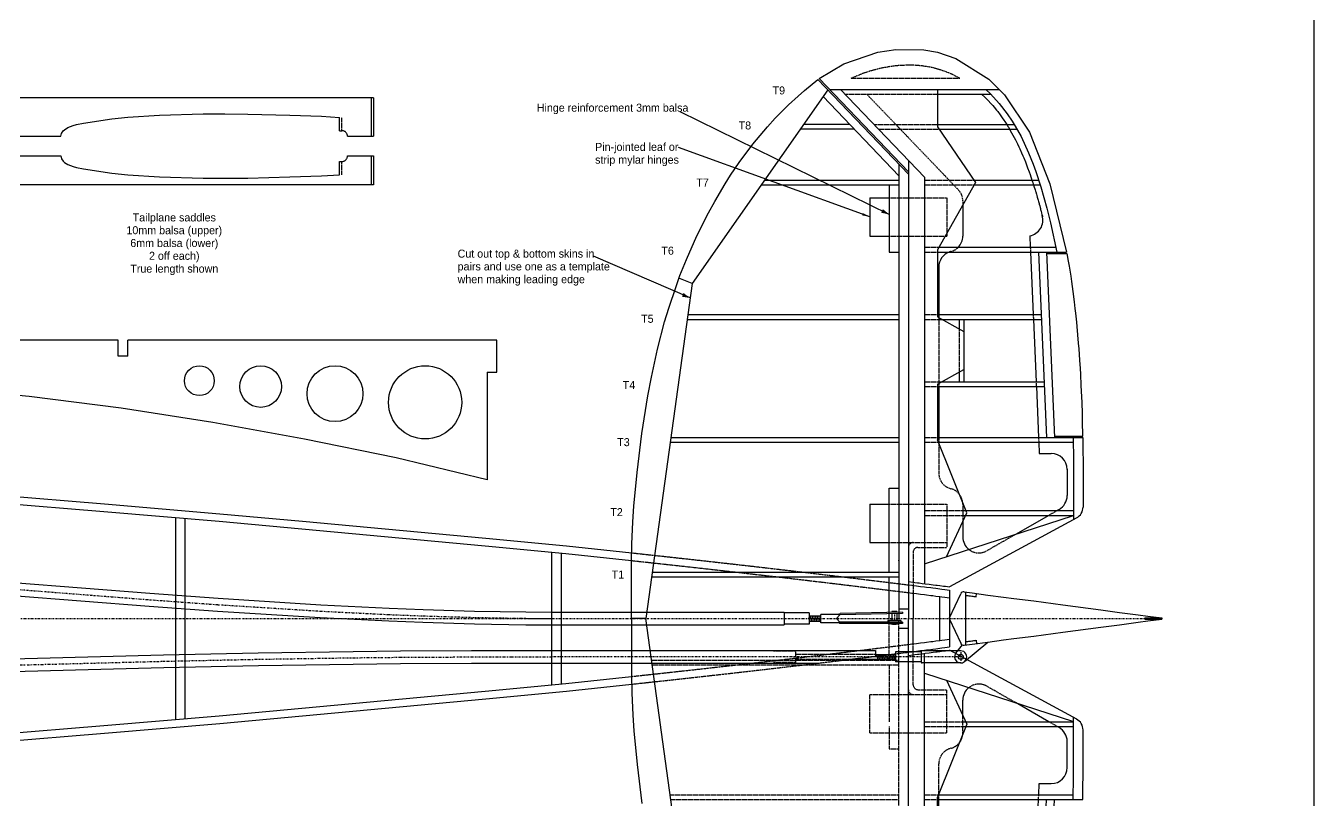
# Model space of a CAD drawing. Extents: x -1638 to 412, y -412 to 1290.
# Drawn here: x -872.1 to -469.5, y 721.7 to 963.7 of the extents above; entities that cross this region are included whole.
import ezdxf
from ezdxf.enums import TextEntityAlignment as Align

# ---------------------------------------------------------------- set-up
doc = ezdxf.new("R2010")
doc.units = 0
doc.linetypes.add('DASHDOT', pattern=[1, 0.5, -0.25, 0, -0.25])
doc.linetypes.add('HIDDEN', pattern=[0.375, 0.25, -0.125])
for name, color, linetype in [('1', 7, 'CONTINUOUS'), ('2', 7, 'CONTINUOUS'), ('4', 7, 'CONTINUOUS'), ('6', 7, 'CONTINUOUS'), ('7', 7, 'CONTINUOUS'), ('8', 7, 'CONTINUOUS')]:
    doc.layers.add(name, color=color, linetype=linetype)
doc.styles.add('txt', font='TXT', dxfattribs={"height": 0.2})

# ---------------------------------------------------------------- blocks, each defined once
blk = doc.blocks.new('*O6')
at = {"layer": '4', "color": 5, "linetype": 'CONTINUOUS'}
for p, q in [((-146.9682, 11.8028), (-146.9682, 21.8028)), ((-72.8032, 21.8028), (-146.9682, 21.8028)), ((-72.8032, 16.8028), (-72.8032, 21.8028)), ((-69.8032, 16.8028), (-69.8032, 21.8028)), ((28.636, 21.8028), (-69.8032, 21.8028)), ((28.636, 16.8028), (28.636, 21.8028)), ((31.636, 16.8028), (31.636, 21.8028)), ((146.9684, 21.8028), (31.636, 21.8028)), ((146.9684, 11.8028), (146.9684, 21.8028)), ((-69.8032, 16.8028), (-72.8032, 16.8028)), ((31.636, 16.8028), (28.636, 16.8028)), ((-143.9682, 11.8028), (-146.9682, 11.8028)), ((-143.9682, -3.693), (-143.9682, 11.8028)), ((143.9684, 11.8028), (143.9684, -21.8027)), ((143.9684, 11.8028), (146.9684, 11.8028)), ((-143.9682, -3.693), (-137.6448, -3.693))]:
    blk.add_line(p, q, dxfattribs=at)
blk.add_lwpolyline([(143.9684, -21.8027), (115.468681, -14.954538), (86.836062, -9.093704), (58.181602, -3.902081), (29.500934, 0.571439), (0.790015, 4.227659), (-27.958527, 6.918192), (-56.761764, 8.246359), (-85.645683, 7.566922), (-114.655853, 3.933753), (-129.258959, 0.061953), (-136.652405, -3.098492), (-137.6448, -3.693)], dxfattribs=at)
for centre, radius in [((53.985329, 9.140579), 4.662221), ((73.148142, 7.302192), 6.500608), ((96.377905, 5.073655), 8.729145), ((124.537718, 2.372168), 11.430632)]:
    blk.add_circle(centre, radius, dxfattribs=at)
blk = doc.blocks.new('*D58')
at = {"layer": '7', "color": 215, "linetype": 'CONTINUOUS'}
blk.add_line((0, 0), (-65.3602, 32.0263), dxfattribs=at)
blk.add_solid([(-1.97, 1.6613), (0, 0), (-2.52, 0.5388)], dxfattribs=at)
blk = doc.blocks.new('*D59')
at = {"layer": '7', "color": 215, "linetype": 'CONTINUOUS'}
blk.add_line((0, 0), (-30.145, 13.0606), dxfattribs=at)
blk.add_solid([(-2.0455, 1.5674), (0, 0), (-2.5424, 0.4204)], dxfattribs=at)
blk = doc.blocks.new('*D179')
at = {"layer": '7', "color": 215, "linetype": 'CONTINUOUS'}
blk.add_line((0, 0), (-59.8563, 21.6464), dxfattribs=at)
blk.add_solid([(-2.2235, 1.2029), (0, 0), (-2.4785, 0.4976)], dxfattribs=at)

msp = doc.modelspace()

# ---------------------------------------------------------------- linework, layer by layer
at = {"layer": '1', "color": 5, "linetype": 'CONTINUOUS'}
msp.add_lwpolyline([(-861.1382, 929.1654), (-861.1382, 929.1654)], dxfattribs=at)
at = {"layer": '1', "color": 202, "linetype": 'HIDDEN'}
msp.add_lwpolyline([(-861.1382, 929.1654), (-861.1382, 929.1654)], dxfattribs=at)
at = {"layer": '1', "color": 5, "linetype": 'CONTINUOUS'}
for centre, radius, start, end in [((-545.5486, 813.3127), 3.854, 298.12425, 0.128961), ((-579.0092, 785.7967), 1, 82.642625, 155.390267), ((-579.0092, 771.1513), 1, 204.609733, 277.357375), ((-545.5486, 743.6353), 3.854, 359.871039, 61.87575)]:
    msp.add_arc(centre, radius, start, end, dxfattribs=at)
at = {"layer": '2', "color": 5, "linetype": 'CONTINUOUS'}
for p, q in [((-624.617, 946.9249), (-596.2778, 917.332)), ((-624.2042, 947.2167), (-596.2778, 918.0549)), ((-621.4966, 943.6664), (-663.8838, 883.2146)), ((-620.9652, 943.8343), (-567.8902, 943.8343)), ((-617.5036, 943.8343), (-591.278, 916.4484)), ((-587.1442, 943.8343), (-587.1442, 932.1159)), ((-587.1442, 942.3343), (-570.5214, 942.3343)), ((-622.9598, 941.5797), (-599.2778, 916.8502)), ((-613.1786, 931.3659), (-630.1214, 931.3659)), ((-614.615, 932.8659), (-629.0696, 932.8659)), ((-587.1442, 932.8659), (-563.2096, 932.8659)), ((-587.1442, 932.1159), (-575.2704, 914.749)), ((-586.6314, 931.3659), (-562.3268, 931.3659)), ((-599.2778, 920.4647), (-599.2794, 778.474)), ((-596.2778, 921.5248), (-596.2794, 778.474)), ((-642.2986, 913.999), (-599.2778, 913.999)), ((-641.2468, 915.499), (-599.2778, 915.499)), ((-602.278, 913.999), (-602.2782, 892.9761)), ((-591.278, 916.4484), (-591.2794, 789.3684)), ((-575.2704, 914.749), (-587.1442, 893.7261)), ((-575.7832, 915.499), (-555.562, 915.499)), ((-575.694, 913.999), (-555.0832, 913.999)), ((-608.278, 909.9761), (-602.278, 909.9761)), ((-608.278, 909.9761), (-608.278, 897.9761)), ((-579.278, 907.6534), (-579.2782, 897.976)), ((-608.278, 897.9761), (-602.2782, 897.9761)), ((-584.7438, 897.9761), (-584.2782, 897.9761)), ((-584.2782, 898.8005), (-584.2782, 897.9761)), ((-558.3434, 898.0574), (-558.1878, 894.4761)), ((-586.7206, 894.4761), (-550.1816, 894.4761)), ((-602.2782, 892.9761), (-599.2782, 892.9761)), ((-587.1442, 893.7261), (-587.1442, 872.7031)), ((-587.1442, 892.9761), (-546.841, 892.9761)), ((-558.1226, 892.9761), (-557.2746, 873.4531)), ((-555.6204, 892.9761), (-553.104, 835.0633)), ((-553.118, 892.9761), (-550.6016, 835.0633)), ((-553.1006, 892.5761), (-546.767, 892.5761)), ((-586.7782, 888.2938), (-586.7784, 873.4531)), ((-663.8838, 883.2146), (-678.2846, 778.474)), ((-663.8838, 883.2146), (-667.97, 884.8186)), ((-665.4322, 871.9531), (-599.2784, 871.9531)), ((-665.226, 873.4531), (-599.2784, 873.4531)), ((-587.1442, 873.4531), (-554.772, 873.4531)), ((-587.1442, 872.7031), (-578.9238, 868.133)), ((-585.795, 871.9531), (-554.7068, 871.9531)), ((-580.4238, 871.9531), (-580.4238, 868.9669)), ((-578.9238, 871.9531), (-578.9238, 852.4302)), ((-557.2094, 871.9531), (-556.361, 852.4302)), ((-587.1442, 851.6802), (-578.9238, 856.2502)), ((-580.4238, 855.4163), (-580.4238, 852.4302)), ((-587.1442, 851.6802), (-587.1442, 834.3133)), ((-587.1442, 850.9302), (-553.7934, 850.9302)), ((-586.7786, 850.9302), (-586.7788, 835.0633)), ((-585.795, 852.4302), (-553.8586, 852.4302)), ((-556.2958, 850.9302), (-555.6064, 835.0633)), ((-670.7104, 833.5633), (-599.2788, 833.5633)), ((-670.5042, 835.0633), (-599.2788, 835.0633)), ((-587.1442, 835.0633), (-541.8114, 835.0633)), ((-578.0102, 811.4623), (-587.1442, 834.3133)), ((-586.8444, 833.5633), (-544.7826, 833.5633)), ((-555.5412, 833.5633), (-555.389, 830.0633)), ((-550.619, 835.4633), (-541.8196, 835.4633)), ((-555.389, 830.0633), (-551.6708, 830.0633)), ((-602.2782, 819.2123), (-599.279, 819.2123)), ((-602.278, 792.974), (-602.2782, 819.2123)), ((-608.2792, 814.2123), (-602.278, 814.2123)), ((-608.2792, 814.2123), (-608.2792, 802.2123)), ((-825.3456, 810.0368), (-825.3456, 746.9112)), ((-822.3456, 809.7766), (-822.3456, 747.1714)), ((-591.2792, 795.52), (-544.712, 810.6362)), ((-584.4042, 797.7517), (-578.0102, 811.4623)), ((-543.6234, 809.9726), (-583.434, 788.3764)), ((-578.36, 810.7123), (-544.7112, 810.7123)), ((-578.31, 812.2123), (-544.7, 812.2123)), ((-552.4022, 810.7123), (-562.8072, 804.7623)), ((-549.1802, 812.5548), (-549.7792, 812.2123)), ((-579.2792, 808.7414), (-579.2792, 803.9621)), ((-608.2792, 802.2123), (-602.278, 802.2123)), ((-707.8042, 799.2072), (-707.8042, 757.7439)), ((-704.8042, 798.9013), (-704.8042, 758.0467)), ((-676.4972, 791.474), (-599.2794, 791.474)), ((-676.291, 792.974), (-599.2794, 792.974)), ((-602.278, 778.474), (-602.278, 791.474)), ((-594.7794, 786.3806), (-594.7794, 778.474)), ((-586.434, 771.6178), (-586.434, 785.3302)), ((-583.434, 787.3683), (-583.434, 769.5797)), ((-583.434, 778.674), (-579.9119, 786.227)), ((-578.434, 786.7308), (-578.434, 770.2172)), ((-575.1126, 785.2925), (-574.9842, 786.2844)), ((-599.2794, 781.474), (-596.2794, 781.474)), ((-678.2846, 778.474), (-682.7846, 778.474)), ((-678.2846, 778.474), (-682.7846, 778.474)), ((-663.8838, 673.7334), (-678.2846, 778.474)), ((-596.2778, 635.4232), (-596.2794, 778.474)), ((-594.7794, 770.5674), (-594.7794, 778.474)), ((-583.434, 778.274), (-579.9119, 770.721)), ((-522.3896, 778.674), (-517.1228, 778.674)), ((-522.3896, 778.674), (-522.3896, 778.274)), ((-522.3896, 778.274), (-517.1228, 778.274)), ((-517.1228, 778.674), (-517.1228, 778.274)), ((-599.2794, 775.474), (-596.2794, 775.474)), ((-581.411, 767.6692), (-579.3531, 770.2123)), ((-578.7132, 765.018), (-571.4292, 771.0564)), ((-575.1126, 771.6555), (-574.9842, 770.6636)), ((-571.4292, 771.1252), (-571.4292, 771.0564)), ((-591.278, 640.6442), (-591.2794, 767.5796)), ((-543.6234, 746.9754), (-583.434, 768.5716)), ((-591.2792, 761.428), (-544.712, 746.3118)), ((-584.4042, 759.1963), (-578.0102, 745.4857)), ((-579.2792, 748.2066), (-579.2792, 752.9859)), ((-552.4022, 746.2357), (-562.8072, 752.1857)), ((-578.0102, 745.4857), (-587.1442, 722.6347)), ((-578.36, 746.2357), (-544.7112, 746.2357)), ((-578.31, 744.7357), (-544.7, 744.7357)), ((-549.1802, 744.3932), (-549.7792, 744.7357)), ((-555.5412, 723.3847), (-555.389, 726.8847)), ((-555.389, 726.8847), (-551.6708, 726.8847)), ((-587.1442, 705.2678), (-587.1442, 722.6347)), ((-587.1442, 721.8847), (-541.8114, 721.8847)), ((-586.8444, 723.3847), (-544.7826, 723.3847)), ((-586.7786, 706.0178), (-586.7788, 721.8847)), ((-556.2958, 706.0178), (-555.6064, 721.8847)), ((-555.6204, 663.9719), (-553.104, 721.8847)), ((-553.118, 663.9719), (-550.6016, 721.8847))]:
    msp.add_line(p, q, dxfattribs=at)
at = {"layer": '2', "color": 202, "linetype": 'HIDDEN'}
for p, q in [((-614.21, 947.3343), (-580.2088, 947.3343)), ((-616.0672, 942.3343), (-587.1442, 942.3343)), ((-609.2826, 942.3343), (-580.6668, 912.4522)), ((-607, 932.8659), (-587.1442, 932.8659)), ((-605.5634, 931.3659), (-586.6314, 931.3659)), ((-591.278, 915.499), (-575.7832, 915.499)), ((-591.278, 913.999), (-575.694, 913.999)), ((-602.278, 909.9761), (-584.278, 909.9761)), ((-584.278, 909.9761), (-584.2782, 898.8005)), ((-579.278, 908.9939), (-579.278, 907.6535)), ((-602.2782, 897.9761), (-584.7438, 897.9761)), ((-591.2782, 894.4761), (-586.7206, 894.4761)), ((-558.1878, 894.4761), (-558.1226, 892.9761)), ((-591.2782, 892.9761), (-587.1442, 892.9761)), ((-591.2784, 873.4531), (-587.1442, 873.4531)), ((-591.2784, 871.9531), (-585.795, 871.9531)), ((-586.7784, 873.4531), (-586.7788, 850.9302)), ((-557.2746, 873.4531), (-557.2094, 871.9531)), ((-580.4238, 868.9669), (-580.4238, 855.4163)), ((-591.2786, 852.4302), (-585.795, 852.4302)), ((-591.2786, 850.9302), (-587.1442, 850.9302)), ((-556.361, 852.4302), (-556.2958, 850.9302)), ((-591.2788, 835.0633), (-587.1442, 835.0633)), ((-591.2788, 833.5633), (-586.8444, 833.5633)), ((-586.7788, 835.0633), (-586.779, 823.8862)), ((-555.6064, 835.0633), (-555.5412, 833.5633)), ((-602.278, 814.2123), (-584.2792, 814.2123)), ((-584.279, 814.2123), (-584.2792, 800.7123)), ((-579.2792, 814.2174), (-579.2792, 808.7414)), ((-591.2792, 810.7123), (-578.36, 810.7123)), ((-591.279, 812.2123), (-578.31, 812.2123)), ((-549.779, 812.2123), (-552.4024, 810.7123)), ((-602.278, 802.2123), (-584.2792, 802.2123)), ((-562.807, 804.7624), (-571.797, 799.6216)), ((-594.7792, 799.2123), (-594.7794, 786.3805)), ((-593.2792, 800.7123), (-584.2792, 800.7123)), ((-602.278, 765.474), (-602.278, 778.474)), ((-599.2778, 636.4833), (-599.2794, 778.474)), ((-594.7792, 757.7357), (-594.7794, 770.5675)), ((-676.4972, 765.474), (-599.2794, 765.474)), ((-676.291, 763.974), (-599.2794, 763.974)), ((-602.278, 763.974), (-602.278, 746.2357)), ((-562.807, 752.1856), (-571.797, 757.3264)), ((-608.2792, 742.7357), (-608.2792, 754.7357)), ((-608.2792, 754.7357), (-602.278, 754.7357)), ((-602.278, 754.7357), (-584.2792, 754.7357)), ((-593.2792, 756.2357), (-584.2792, 756.2357)), ((-584.2792, 742.7357), (-584.2792, 756.2357)), ((-591.2792, 746.2357), (-578.36, 746.2357)), ((-579.2792, 742.7442), (-579.2792, 748.2066)), ((-549.779, 744.7357), (-552.4024, 746.2357)), ((-608.2792, 742.7357), (-602.278, 742.7357)), ((-602.2782, 744.7357), (-602.2782, 737.7357)), ((-602.278, 742.7357), (-584.2792, 742.7357)), ((-591.279, 744.7357), (-578.31, 744.7357)), ((-602.2782, 737.7357), (-599.279, 737.7357)), ((-586.7788, 721.8847), (-586.779, 733.0618)), ((-670.7104, 723.3847), (-599.2788, 723.3847)), ((-670.5042, 721.8847), (-599.2788, 721.8847)), ((-591.2788, 723.3847), (-586.8444, 723.3847)), ((-591.2788, 721.8847), (-587.1442, 721.8847)), ((-555.6064, 721.8847), (-555.5412, 723.3847))]:
    msp.add_line(p, q, dxfattribs=at)
at = {"layer": '2', "color": 250, "linetype": 'CONTINUOUS'}
msp.add_line((-602.2782, 819.2123), (-602.2782, 819.2295), dxfattribs=at)
at = {"layer": '2', "color": 166, "linetype": 'DASHDOT'}
for p, q in [((-1496.2776, 778.474), (-517.1228, 778.474)), ((-579.934, 766.474), (-707.8042, 766.474))]:
    msp.add_line(p, q, dxfattribs=at)
at = {"layer": '2', "color": 195, "linetype": 'CONTINUOUS'}
for p, q in [((-707.8042, 780.474), (-635.1106, 780.474)), ((-635.1106, 780.474), (-635.1106, 776.474)), ((-627.3318, 780.2384), (-627.3318, 776.7384)), ((-627.027, 777.6815), (-627.3318, 778.8296)), ((-626.4986, 777.6815), (-626.9254, 779.2716)), ((-625.9702, 777.6841), (-626.397, 779.2716)), ((-625.447, 777.6841), (-625.8738, 779.2741)), ((-624.9188, 777.6841), (-625.3454, 779.2741)), ((-624.3954, 777.6841), (-624.8222, 779.2741)), ((-623.8722, 777.6841), (-624.299, 779.2741)), ((-623.6538, 778.8389), (-623.7706, 779.2741)), ((-617.954, 779.7744), (-623.6538, 779.7744)), ((-623.6538, 777.1736), (-623.6538, 779.7744)), ((-617.954, 777.1736), (-623.6538, 777.1736)), ((-618.7542, 778.474), (-617.6544, 779.5738)), ((-618.7542, 778.474), (-617.6544, 777.3742)), ((-617.954, 779.7744), (-617.6544, 780.0742)), ((-617.954, 777.1736), (-617.6544, 776.8738)), ((-598.1548, 777.3742), (-617.6544, 777.3742)), ((-598.1498, 780.5086), (-617.6442, 780.0742)), ((-598.137, 780.0082), (-617.634, 779.5738)), ((-598.6552, 777.8746), (-602.6532, 777.8746)), ((-602.6532, 777.8746), (-602.6532, 777.3742)), ((-599.8592, 780.6964), (-601.4492, 780.6964)), ((-601.4492, 780.6964), (-601.4492, 780.3256)), ((-601.4492, 780.0564), (-601.4492, 777.8746)), ((-599.8592, 780.6964), (-599.8592, 780.374)), ((-599.8592, 780.0894), (-599.8592, 777.8746)), ((-598.6552, 777.8746), (-598.6552, 777.3742)), ((-598.1548, 777.3742), (-598.1548, 776.8738)), ((-598.1498, 780.5086), (-598.137, 780.0082)), ((-707.8042, 776.474), (-635.1106, 776.474)), ((-598.1548, 776.8738), (-617.6544, 776.8738)), ((-707.8034, 768.4742), (-606.609, 768.474)), ((-606.609, 768.474), (-606.609, 766.6868)), ((-605.7758, 765.6801), (-606.2026, 767.2701)), ((-605.2474, 765.6826), (-605.6742, 767.2702)), ((-604.7242, 765.6827), (-605.151, 767.2728)), ((-604.196, 765.6828), (-604.6228, 767.2726)), ((-603.6726, 765.6827), (-604.0994, 767.2727)), ((-603.1496, 765.6827), (-603.5762, 767.2727)), ((-602.6212, 765.6827), (-603.048, 767.2727)), ((-602.0928, 765.6827), (-602.5196, 767.2727)), ((-601.5696, 765.6828), (-601.9964, 767.2727)), ((-601.0464, 765.6853), (-601.4732, 767.2751)), ((-600.518, 765.6852), (-600.9448, 767.2753)), ((-600.259, 766.6783), (-600.4216, 767.2752)), ((-592.324, 768.0627), (-600.259, 768.0627)), ((-600.259, 768.0601), (-600.259, 764.8852)), ((-592.324, 768.0627), (-592.324, 764.8878)), ((-579.9354, 768.3739), (-592.0104, 768.3739)), ((-707.805, 764.4742), (-624.9692, 764.474)), ((-592.324, 764.8878), (-600.259, 764.8876)), ((-579.9352, 764.574), (-592.0104, 764.5741))]:
    msp.add_line(p, q, dxfattribs=at)
at = {"layer": '2', "color": 195, "linetype": 'DASHDOT'}
for p, q in [((-600.6542, 780.859), (-600.6542, 776.6248)), ((-579.9338, 767.9205), (-579.9338, 765.1468))]:
    msp.add_line(p, q, dxfattribs=at)
at = {"layer": '2', "color": 195, "linetype": 'HIDDEN'}
for p, q in [((-631.609, 768.224), (-638.3898, 768.224)), ((-631.609, 768.474), (-631.609, 764.474)), ((-606.609, 767.2702), (-631.609, 767.2702)), ((-614.8906, 765.6802), (-631.609, 765.6802)), ((-631.609, 764.724), (-638.3898, 764.724))]:
    msp.add_line(p, q, dxfattribs=at)
at = {"layer": '2', "color": 5, "linetype": 'CONTINUOUS'}
for points in [[(-624.2042, 947.2167), (-616.421585, 951.802924), (-605.81196, 955.415282), (-600.243317, 956.287203), (-591.456377, 956.229092), (-587.144167, 955.451981), (-581.433493, 953.50005), (-571.190559, 947.018397), (-566.233157, 942.089212), (-558.459502, 930.513977), (-552.038268, 914.295657), (-546.841, 892.9761)], [(-682.7846, 778.474), (-682.77722, 796.097251), (-682.684926, 801.687234), (-682.369556, 808.639697), (-682.030843, 813.599722), (-681.064025, 824.076593), (-679.550327, 836.335303), (-677.701757, 848.073234), (-676.603849, 853.910259), (-674.700208, 862.606956), (-672.446036, 871.212864), (-671.172594, 875.474678), (-668.897236, 882.282231), (-667.655935, 885.65134), (-665.663719, 890.656932), (-662.380552, 898.045902), (-658.74092, 905.274511), (-656.786498, 908.822684), (-653.532577, 914.298415), (-651.820471, 916.984178), (-649.144071, 920.938332), (-644.881641, 926.679717), (-640.315309, 932.159577), (-637.915894, 934.789584), (-633.701766, 939.039102), (-630.770026, 941.754671), (-628.761692, 943.515585), (-624.617, 946.9249)], [(-573.3822, 942.3343), (-572.400053, 941.40308), (-571.761266, 940.763629), (-571.342463, 940.329282), (-570.521689, 939.441819), (-569.920744, 938.76027), (-569.527041, 938.298533), (-568.756155, 937.35791), (-568.378926, 936.879264), (-567.640781, 935.905902), (-566.924234, 934.911914), (-566.458445, 934.23827), (-566.153179, 933.784459), (-565.5552, 932.8659)], [(-572.0818, 943.8343), (-570.611093, 942.424576), (-567.861743, 939.405083), (-565.362055, 936.148854), (-563.83049, 933.864289), (-562.868059, 932.296945), (-561.080824, 929.070154), (-558.705369, 923.995846), (-557.312592, 920.51004), (-556.455921, 918.149751), (-554.885502, 913.362986), (-552.970535, 906.665935), (-551.838445, 902.144742), (-549.8932, 892.9761)], [(-564.632, 931.3659), (-564.010316, 930.294831), (-563.607264, 929.57222), (-562.828279, 928.107687), (-562.157202, 926.768176), (-561.725244, 925.864996), (-561.443883, 925.258564), (-560.896467, 924.035829), (-560.498811, 923.110557), (-560.239618, 922.489992), (-559.734865, 921.240421), (-559.009949, 919.346544), (-558.546701, 918.072182), (-558.246187, 917.217869), (-557.6638, 915.499)], [(-557.1774, 913.999), (-557.044847, 913.580304), (-556.957175, 913.300854), (-556.783415, 912.741229), (-556.685098, 912.421265), (-556.555007, 911.994187), (-556.490387, 911.780452), (-556.298226, 911.13846), (-556.171526, 910.709811), (-556.004333, 910.137469), (-555.921478, 909.850951), (-555.736854, 909.20544), (-555.615147, 908.774451), (-555.454573, 908.198994), (-555.375011, 907.910921), (-555.256572, 907.478382), (-555.100328, 906.900861), (-555.022921, 906.611759), (-554.945988, 906.322428), (-554.844145, 905.936299), (-554.793538, 905.743083), (-554.642965, 905.162828), (-554.54362, 904.775488), (-554.412442, 904.258408), (-554.3474, 903.9996)], [(-546.767, 892.5761), (-546.342532, 890.199344), (-546.073438, 888.612186), (-545.567441, 885.432141), (-545.330034, 883.839539), (-544.885143, 880.649889), (-544.478473, 877.455261), (-544.227599, 875.323308), (-544.068994, 873.901224), (-543.771737, 871.055635), (-543.643012, 869.739788), (-543.401392, 867.10734), (-543.180099, 864.473942), (-543.0434, 862.717849), (-542.794749, 859.204569), (-542.62882, 856.56873), (-542.527472, 854.811123), (-542.345779, 851.295085), (-542.264878, 849.536694), (-542.121585, 846.01927), (-542.00112, 842.501122), (-541.932396, 840.155368), (-541.8198, 835.4633)], [(-544.8116, 835.0633), (-544.793719, 834.155753), (-544.760973, 832.340371), (-544.734357, 830.675267), (-544.722308, 829.842599), (-544.705877, 828.593457), (-544.691488, 827.344158), (-544.685085, 826.719451), (-544.673913, 825.469931), (-544.669164, 824.845119), (-544.663117, 823.90784), (-544.657114, 822.658027), (-544.655018, 822.033076), (-544.653037, 821.095598), (-544.652745, 819.689271), (-544.65527, 818.439102), (-544.657542, 817.813984), (-544.66224, 816.876271), (-544.672258, 815.469622), (-544.685945, 814.062892), (-544.6942, 813.3595)], [(-541.8114, 835.0633), (-541.793891, 834.171773), (-541.761741, 832.388612), (-541.734955, 830.715155), (-541.722828, 829.878414), (-541.70629, 828.62328), (-541.691808, 827.368114), (-541.685363, 826.740516), (-541.674119, 825.485286), (-541.669339, 824.857651), (-541.663252, 823.916174), (-541.657212, 822.660816), (-541.655104, 822.033111), (-541.653111, 821.09152), (-541.652822, 819.679048), (-541.655369, 818.423426), (-541.657659, 817.795579), (-541.662394, 816.853763), (-541.67249, 815.440926), (-541.686282, 814.027947), (-541.6946, 813.3214)], [(-1153.5604, 826.5753), (-1120.850624, 825.844175), (-1102.273833, 825.326116), (-1067.73718, 824.219567), (-1022.958856, 822.698701), (-998.72332, 821.746821), (-973.454082, 820.590841), (-960.478048, 819.91839), (-939.849165, 818.727982), (-925.706201, 817.83007), (-896.165744, 815.765454), (-880.627082, 814.590545), (-847.659972, 811.935011), (-811.702583, 808.84451), (-785.790873, 806.526319), (-728.558276, 801.227327), (-703.290212, 798.745806), (-682.774, 796.5818)], [(-1153.5144, 828.9749), (-1120.789576, 828.243422), (-1102.205426, 827.725163), (-1067.65593, 826.618214), (-1022.858356, 825.096695), (-998.611081, 824.144331), (-973.328782, 822.987713), (-960.345742, 822.314874), (-939.705387, 821.123761), (-925.554471, 820.225322), (-895.997664, 818.159538), (-880.450734, 816.984003), (-847.467218, 814.327171), (-811.494027, 811.235353), (-785.572371, 808.916303), (-728.321976, 803.615707), (-703.149539, 801.144063), (-682.7464, 798.9927)], [(-546.6712, 825.1231), (-546.667719, 824.640039), (-546.666108, 824.398499), (-546.663855, 824.036175), (-546.660846, 823.492662), (-546.659091, 823.130302), (-546.658289, 822.949116), (-546.657182, 822.677332), (-546.655885, 822.314942), (-546.655314, 822.133743), (-546.654555, 821.861937), (-546.653637, 821.454216), (-546.653046, 821.091785), (-546.652831, 820.910565), (-546.652608, 820.638731), (-546.652501, 820.230968), (-546.65267, 819.823192), (-546.652859, 819.6193), (-546.653368, 819.256818), (-546.653706, 819.075573), (-546.654318, 818.803702), (-546.655475, 818.395887), (-546.656919, 817.988063), (-546.65775, 817.784147), (-546.659632, 817.376309), (-546.660684, 817.172387), (-546.6624, 816.8665)], [(-544.6942, 813.3595), (-544.695729, 813.009734), (-544.696574, 812.834848), (-544.697943, 812.572514), (-544.700227, 812.179005), (-544.702791, 811.785487), (-544.704179, 811.588724), (-544.707168, 811.195191), (-544.708771, 810.998421), (-544.711311, 810.703263), (-544.714954, 810.309712), (-544.716887, 810.112934), (-544.719925, 809.817763), (-544.7248, 809.375)], [(-596.2794, 789.994), (-594.858787, 789.816815), (-594.22688, 789.737861), (-593.383833, 789.632394), (-592.962093, 789.579577), (-592.012648, 789.460533), (-591.062467, 789.341207), (-589.794408, 789.181664), (-589.159882, 789.101704), (-588.525025, 789.021618), (-587.678031, 788.914641), (-587.254311, 788.861068), (-586.406425, 788.753756), (-585.274979, 788.610324), (-584.708857, 788.538459), (-583.4341, 788.3764)], [(-596.2794, 788.9863), (-595.157073, 788.846306), (-594.595527, 788.776163), (-593.752727, 788.670766), (-592.487441, 788.512255), (-591.220847, 788.353246), (-590.587058, 788.273554), (-589.318488, 788.113793), (-588.683707, 788.033723), (-587.730911, 787.913381), (-586.459349, 787.752482), (-585.823065, 787.671842), (-584.868009, 787.550641), (-583.434, 787.3683)], [(-596.2794, 786.5678), (-595.157073, 786.427751), (-594.595526, 786.357579), (-593.752725, 786.252136), (-592.487436, 786.093554), (-591.220835, 785.934468), (-590.58704, 785.854737), (-589.318456, 785.694894), (-588.683665, 785.614783), (-587.730852, 785.494378), (-586.459259, 785.333392), (-585.822957, 785.252708), (-584.867869, 785.131441), (-583.4338, 784.949)], [(-578.8813, 786.7885), (-576.362696, 786.462934), (-571.409439, 785.82021), (-566.559622, 785.187966), (-563.378843, 784.771859), (-557.129526, 783.951407), (-554.054947, 783.546543), (-547.990845, 782.746239), (-536.118277, 781.176043), (-530.261479, 780.401993), (-524.425449, 779.632534), (-521.50767, 779.248877), (-517.1228, 778.674)], [(-578.434, 785.7222), (-578.1968, 785.691553), (-577.886239, 785.65142), (-577.73324, 785.631645), (-577.394083, 785.587801), (-576.897027, 785.523521), (-576.411483, 785.460702), (-576.172148, 785.429726), (-575.816451, 785.383676), (-575.346511, 785.322808), (-575.1126, 785.2925)], [(-682.7846, 778.474), (-682.77722, 760.850749), (-682.684926, 755.260766), (-682.369556, 748.308303), (-682.030843, 743.348278), (-681.064025, 732.871407), (-679.550327, 720.612697)], [(-578.8813, 770.1595), (-576.362696, 770.485066), (-571.409439, 771.12779), (-566.559622, 771.760034), (-563.378843, 772.176141), (-557.129526, 772.996593), (-554.054947, 773.401457), (-547.990845, 774.201761), (-536.118277, 775.771957), (-530.261479, 776.546007), (-524.425449, 777.315466), (-521.50767, 777.699123), (-517.1228, 778.274)], [(-596.2794, 770.3802), (-595.157073, 770.520249), (-594.595526, 770.590421), (-593.752725, 770.695864), (-592.487436, 770.854446), (-591.220835, 771.013532), (-590.58704, 771.093263), (-589.318456, 771.253106), (-588.683665, 771.333217), (-587.730852, 771.453622), (-586.459259, 771.614608), (-585.822957, 771.695292), (-584.867869, 771.816559), (-583.4338, 771.999)], [(-596.2794, 767.9617), (-595.157077, 768.101694), (-594.595536, 768.171837), (-593.752745, 768.277234), (-592.487478, 768.435745), (-591.220904, 768.594754), (-590.587123, 768.674446), (-589.318569, 768.834207), (-588.683793, 768.914277), (-587.731, 769.034619), (-586.459431, 769.195518), (-585.823139, 769.276158), (-584.868062, 769.397359), (-583.434, 769.5797)], [(-578.434, 771.2258), (-578.1968, 771.256447), (-577.886239, 771.29658), (-577.73324, 771.316355), (-577.394083, 771.360199), (-576.897027, 771.424479), (-576.411483, 771.487298), (-576.172148, 771.518274), (-575.816451, 771.564324), (-575.346511, 771.625192), (-575.1126, 771.6555)], [(-596.2794, 766.954), (-594.858787, 767.131185), (-594.22688, 767.210139), (-593.383833, 767.315606), (-592.962093, 767.368423), (-592.012648, 767.487467), (-591.062467, 767.606793), (-589.794408, 767.766336), (-589.159882, 767.846296), (-588.525025, 767.926382), (-587.678031, 768.033359), (-587.254311, 768.086932), (-586.406425, 768.194244), (-585.274979, 768.337676), (-584.708857, 768.409541), (-583.4341, 768.5716)], [(-1153.5604, 730.3727), (-1120.850624, 731.103825), (-1102.273833, 731.621884), (-1067.73718, 732.728433), (-1022.958856, 734.249299), (-998.72332, 735.201179), (-973.454082, 736.357159), (-960.478048, 737.02961), (-939.849165, 738.220018), (-925.706201, 739.11793), (-896.165744, 741.182546), (-880.627082, 742.357455), (-847.659972, 745.012989), (-811.702583, 748.10349), (-785.790873, 750.421681), (-728.558276, 755.720673), (-703.290212, 758.202194), (-682.774, 760.3662)], [(-1153.5144, 727.9731), (-1120.789576, 728.704578), (-1102.205426, 729.222837), (-1067.65593, 730.329786), (-1022.858356, 731.851305), (-998.611081, 732.803669), (-973.328782, 733.960287), (-960.345742, 734.633126), (-939.705387, 735.824239), (-925.554471, 736.722678), (-895.997664, 738.788462), (-880.450734, 739.963997), (-847.467218, 742.620829), (-811.494027, 745.712647), (-785.572371, 748.031697), (-728.321976, 753.332293), (-703.149539, 755.803937), (-682.7464, 757.9553)], [(-544.6942, 743.5885), (-544.695729, 743.938266), (-544.696574, 744.113152), (-544.697943, 744.375486), (-544.700227, 744.768995), (-544.702791, 745.162513), (-544.704179, 745.359276), (-544.707168, 745.752809), (-544.708771, 745.949579), (-544.711311, 746.244737), (-544.714954, 746.638288), (-544.716887, 746.835066), (-544.719925, 747.130237), (-544.7248, 747.573)], [(-544.8116, 721.8847), (-544.793719, 722.792247), (-544.760973, 724.607629), (-544.734357, 726.272733), (-544.722308, 727.105401), (-544.705877, 728.354543), (-544.691488, 729.603842), (-544.685085, 730.228549), (-544.673913, 731.478069), (-544.669164, 732.102881), (-544.663117, 733.04016), (-544.657114, 734.289973), (-544.655018, 734.914924), (-544.653037, 735.852402), (-544.652745, 737.258729), (-544.65527, 738.508898), (-544.657542, 739.134016), (-544.66224, 740.071729), (-544.672258, 741.478378), (-544.685945, 742.885108), (-544.6942, 743.5885)], [(-544.8116, 721.8847), (-544.793719, 722.792247), (-544.760973, 724.607629), (-544.734357, 726.272733), (-544.722308, 727.105401), (-544.705877, 728.354543), (-544.691488, 729.603842), (-544.685085, 730.228549), (-544.673913, 731.478069), (-544.669164, 732.102881), (-544.663117, 733.04016), (-544.657114, 734.289973), (-544.655018, 734.914924), (-544.653037, 735.852402), (-544.652745, 737.258729), (-544.65527, 738.508898), (-544.657542, 739.134016), (-544.66224, 740.071729), (-544.672258, 741.478378), (-544.685945, 742.885108), (-544.6942, 743.5885)], [(-541.8114, 721.8847), (-541.793891, 722.776227), (-541.761741, 724.559388), (-541.734955, 726.232845), (-541.722828, 727.069586), (-541.70629, 728.32472), (-541.691808, 729.579886), (-541.685363, 730.207484), (-541.674119, 731.462714), (-541.669339, 732.090349), (-541.663252, 733.031826), (-541.657212, 734.287184), (-541.655104, 734.914889), (-541.653111, 735.85648), (-541.652822, 737.268952), (-541.655369, 738.524574), (-541.657659, 739.152421), (-541.662394, 740.094237), (-541.67249, 741.507074), (-541.686282, 742.920053), (-541.6946, 743.6266)], [(-546.6712, 731.8249), (-546.667719, 732.307961), (-546.666108, 732.549501), (-546.663855, 732.911825), (-546.660846, 733.455338), (-546.659091, 733.817698), (-546.658289, 733.998884), (-546.657182, 734.270668), (-546.655885, 734.633058), (-546.655314, 734.814257), (-546.654555, 735.086063), (-546.653637, 735.493784), (-546.653046, 735.856215), (-546.652831, 736.037435), (-546.652608, 736.309269), (-546.652501, 736.717032), (-546.65267, 737.124808), (-546.652859, 737.3287), (-546.653368, 737.691182), (-546.653706, 737.872427), (-546.654318, 738.144298), (-546.655475, 738.552113), (-546.656919, 738.959937), (-546.65775, 739.163853), (-546.659632, 739.571691), (-546.660684, 739.775613), (-546.6624, 740.0815)]]:
    msp.add_lwpolyline(points, dxfattribs=at)
at = {"layer": '2', "color": 202, "linetype": 'HIDDEN'}
for points in [[(-614.21, 947.3343), (-610.105273, 949.028258), (-607.992565, 949.720245), (-604.766697, 950.555627), (-601.49253, 951.138435), (-599.844319, 951.331801), (-596.393931, 951.514856), (-594.672901, 951.487625), (-592.108044, 951.288306), (-589.575463, 950.888125), (-588.325581, 950.608952), (-585.533526, 949.774025), (-583.716885, 949.069928), (-582.528023, 948.53844), (-580.209, 947.3343)], [(-565.5552, 932.8659), (-565.460309, 932.716089), (-565.413807, 932.642355), (-565.345024, 932.532884), (-565.277185, 932.424405), (-565.243541, 932.370411), (-565.18406, 932.274628), (-565.154433, 932.226761), (-565.110073, 932.154893), (-565.043568, 932.046698), (-564.999146, 931.974132), (-564.939664, 931.876595), (-564.909765, 931.827412), (-564.879732, 931.777904), (-564.839441, 931.711328), (-564.819175, 931.677773), (-564.757818, 931.575919), (-564.67446, 931.43694), (-564.632, 931.3659)], [(-557.6638, 915.499), (-557.590049, 915.275305), (-557.55386, 915.165079), (-557.500185, 915.001), (-557.464678, 914.892058), (-557.417504, 914.746812), (-557.393929, 914.674012), (-557.322939, 914.453939), (-557.275129, 914.305022), (-557.210361, 914.102443), (-557.1774, 913.999)], [(-682.7464, 798.9924), (-677.735724, 798.452613), (-675.233692, 798.181372), (-671.48376, 797.772683), (-667.736482, 797.36165), (-665.863457, 797.155201), (-662.117869, 796.74033), (-660.245001, 796.531866), (-657.435178, 796.217824), (-653.686974, 795.796475), (-651.811768, 795.584628), (-648.997149, 795.26533), (-644.770131, 794.782805), (-641.00641, 794.350116), (-639.1219, 794.132382), (-636.291394, 793.803983), (-632.036197, 793.307198), (-627.768129, 792.805173), (-625.628726, 792.552119), (-621.815648, 792.098765), (-619.904141, 791.870373), (-617.030242, 791.525583), (-612.703435, 791.003297), (-608.355934, 790.474674), (-606.173879, 790.207911), (-601.792074, 789.669326), (-599.59189, 789.397445), (-596.2794, 788.9863)], [(-682.774, 796.5818), (-677.747627, 796.03992), (-675.239367, 795.767817), (-671.481944, 795.358047), (-667.729209, 794.946164), (-665.854153, 794.73937), (-662.105772, 794.323955), (-660.232088, 794.115285), (-657.421694, 793.801009), (-653.673809, 793.379473), (-651.799168, 793.167579), (-648.985829, 792.848261), (-644.76153, 792.3658), (-641.00082, 791.933237), (-639.117955, 791.715583), (-636.290021, 791.387318), (-632.038739, 790.890743), (-627.774391, 790.388909), (-625.636681, 790.135933), (-621.826195, 789.682674), (-619.915729, 789.454303), (-617.042999, 789.109499), (-612.716889, 788.587078), (-608.368552, 788.058152), (-606.185413, 787.791163), (-601.799919, 787.251959), (-599.597056, 786.979675), (-596.2794, 786.5678)], [(-682.8566, 760.3574), (-679.514431, 760.717012), (-677.844816, 760.897416), (-675.341933, 761.16881), (-671.590358, 761.577778), (-667.841009, 761.989147), (-665.966791, 762.195786), (-662.21851, 762.611076), (-660.344146, 762.819771), (-657.531892, 763.134185), (-653.780108, 763.556076), (-651.90297, 763.768214), (-649.085281, 764.087973), (-644.853274, 764.571243), (-641.084745, 765.004648), (-639.197702, 765.222759), (-636.363241, 765.551745), (-632.101768, 766.049462), (-627.827026, 766.55248), (-625.684141, 766.806052), (-621.864642, 767.260362), (-619.949817, 767.489248), (-617.070809, 767.834801), (-612.736054, 768.358277), (-608.380274, 768.888143), (-606.193961, 769.155548), (-601.803412, 769.695453), (-599.598746, 769.968013), (-596.2794, 770.3802)], [(-682.7908, 757.9509), (-679.455779, 758.309574), (-677.789505, 758.489533), (-675.291349, 758.760291), (-671.54626, 759.168367), (-667.802707, 759.578917), (-665.931142, 759.785171), (-662.187708, 760.199741), (-660.315547, 760.408099), (-657.50634, 760.722033), (-653.758165, 761.143331), (-651.882651, 761.355192), (-649.067184, 761.674555), (-644.838074, 762.157278), (-641.071723, 762.590236), (-639.185644, 762.808136), (-636.352488, 763.13682), (-632.092694, 763.63411), (-627.819352, 764.136728), (-625.677081, 764.390107), (-621.858569, 764.844085), (-619.944196, 765.072808), (-617.065832, 765.418119), (-612.732001, 765.941233), (-608.377153, 766.470732), (-606.191329, 766.73795), (-601.801843, 767.277468), (-599.597766, 767.549827), (-596.2794, 767.9617)]]:
    msp.add_lwpolyline(points, dxfattribs=at)
at = {"layer": '2', "color": 195, "linetype": 'CONTINUOUS'}
for points in [[(-1057.4288, 797.9365), (-1044.927238, 797.936522), (-1032.414382, 797.936561), (-1020.362562, 797.830857), (-1012.330524, 797.690416), (-996.272106, 797.254915), (-972.197436, 796.259503), (-956.155368, 795.402309), (-924.086874, 793.329838), (-876.013706, 789.680999), (-833.299512, 786.350521), (-811.944639, 784.801845), (-779.91087, 782.782344), (-758.551852, 781.720181), (-747.870827, 781.295393), (-731.846863, 780.810802), (-715.819422, 780.530364), (-707.8042, 780.4741)], [(-1057.4288, 793.9365), (-1044.930566, 793.936508), (-1032.443445, 793.936475), (-1020.420446, 793.830686), (-1012.406366, 793.690185), (-996.380855, 793.254559), (-972.348019, 792.258952), (-956.328821, 791.401629), (-924.294025, 789.328915), (-876.24129, 785.679797), (-833.51492, 782.349222), (-812.14325, 780.80057), (-780.070898, 778.781219), (-758.677233, 777.719243), (-747.976206, 777.294576), (-731.918893, 776.810208), (-715.854086, 776.530041), (-707.818674, 776.473932), (-707.8042, 776.4739)], [(-627.3318, 780.2384), (-635.1106, 780.2415)], [(-627.3318, 779.2716), (-627.195726, 779.271753), (-627.014272, 779.271948), (-626.923535, 779.272042), (-626.742044, 779.272223), (-626.500019, 779.272451), (-626.378991, 779.27256), (-626.106644, 779.272793), (-625.834252, 779.27301), (-625.470994, 779.273279), (-625.289339, 779.273405), (-624.744277, 779.27376), (-624.380832, 779.27398), (-623.896162, 779.274262), (-623.6538, 779.2744)], [(-627.3318, 777.6815), (-627.195726, 777.681663), (-627.014272, 777.681869), (-626.923535, 777.681968), (-626.651289, 777.682248), (-626.288214, 777.682585), (-626.106644, 777.682741), (-625.834252, 777.68296), (-625.470994, 777.683229), (-625.289339, 777.683355), (-624.744277, 777.683713), (-624.017337, 777.684168), (-623.6538, 777.6844)], [(-627.3318, 776.7384), (-628.100091, 776.738755), (-629.124464, 776.739222), (-629.636647, 776.739451), (-630.78905, 776.739947), (-631.94145, 776.740408), (-632.517652, 776.740622), (-632.901787, 776.740757), (-633.41397, 776.740928), (-633.670062, 776.741009), (-634.246274, 776.741179), (-635.1106, 776.7414)], [(-599.2114, 776.8738), (-599.638398, 776.748457), (-599.852102, 776.701981), (-600.172837, 776.652644), (-600.4937, 776.6279), (-600.65415, 776.6248), (-600.814596, 776.6279), (-601.135437, 776.652644), (-601.456139, 776.701981), (-601.669823, 776.748457), (-602.0968, 776.8738)], [(-1057.4288, 763.0115), (-1044.929399, 763.011475), (-1032.434095, 763.01147), (-999.152529, 763.226811), (-976.964462, 763.538722), (-932.586453, 764.454699), (-888.204429, 765.594453), (-829.019017, 767.118423), (-799.421081, 767.749641), (-769.818941, 768.215098), (-755.016126, 768.367248), (-732.809534, 768.47403), (-720.304849, 768.474025), (-707.8042, 768.474)], [(-600.259, 765.6853), (-601.367862, 765.68417), (-601.922306, 765.683693), (-603.463367, 765.682725), (-604.534794, 765.682111), (-605.070518, 765.681712), (-606.60904, 765.680199), (-607.529238, 765.679429), (-608.142701, 765.679034), (-608.960649, 765.678649), (-609.369622, 765.678516), (-609.983078, 765.678389), (-610.801015, 765.67835), (-611.209982, 765.678385), (-612.436872, 765.678699), (-613.254789, 765.679075), (-614.345334, 765.679771), (-614.8906, 765.6802)], [(-606.609, 767.2702), (-606.374178, 767.270468), (-606.061016, 767.270795), (-605.904408, 767.270948), (-605.747782, 767.271093), (-605.538922, 767.271276), (-605.434481, 767.271363), (-605.121117, 767.271611), (-604.703206, 767.271912), (-604.494215, 767.272052), (-604.180686, 767.272252), (-603.762575, 767.272506), (-603.553492, 767.272631), (-603.135276, 767.272878), (-602.577566, 767.273219), (-602.29868, 767.2734), (-601.88032, 767.273692), (-601.671129, 767.273849), (-601.252731, 767.274191), (-601.043526, 767.274379), (-600.729715, 767.274684), (-600.415904, 767.275019), (-600.259, 767.2752)], [(-1057.4288, 759.0115), (-1044.928151, 759.011475), (-1032.423466, 759.01147), (-999.114649, 759.226811), (-976.9122, 759.538722), (-932.51451, 760.454699), (-888.124917, 761.594453), (-828.948252, 763.118423), (-799.362763, 763.749641), (-769.778454, 764.215098), (-754.986573, 764.367248), (-732.798905, 764.47403), (-720.303601, 764.474025), (-707.8042, 764.474)]]:
    msp.add_lwpolyline(points, dxfattribs=at)
at = {"layer": '2', "color": 166, "linetype": 'DASHDOT'}
for points in [[(-1057.4288, 795.9365), (-1044.928828, 795.936515), (-1032.428817, 795.936518), (-1020.391142, 795.830767), (-1012.367907, 795.69029), (-996.325591, 795.254709), (-972.271316, 794.259162), (-956.240336, 793.401872), (-924.188, 791.329209), (-876.124011, 787.68013), (-833.402803, 784.349549), (-812.039063, 782.800879), (-779.985293, 780.781481), (-758.608472, 779.71946), (-747.917203, 779.294767), (-731.876198, 778.810354), (-715.829704, 778.530137), (-707.8042, 778.474)], [(-1057.4288, 761.0115), (-1044.928802, 761.011475), (-1032.428791, 761.01147), (-999.133618, 761.226811), (-976.938363, 761.538722), (-932.550504, 762.454699), (-888.164676, 763.594453), (-828.98361, 765.118423), (-799.39189, 765.749641), (-769.798667, 766.215098), (-755.001324, 766.367248), (-732.804209, 766.47403), (-720.304198, 766.474025), (-707.8042, 766.474)]]:
    msp.add_lwpolyline(points, dxfattribs=at)
at = {"layer": '2', "color": 195, "linetype": 'CONTINUOUS'}
msp.add_circle((-579.935211, 766.473952), 0.79375, dxfattribs=at)
at = {"layer": '2', "color": 202, "linetype": 'HIDDEN'}
for centre, radius, start, end in [((-584.277989, 908.994001), 5, 359.998875, 43.759619), ((-584.278174, 897.9761), 5, 284.254692, 315.572997), ((-581.77825, 888.2937), 5, 104.254678, 110.531419), ((-581.779063, 823.8862), 5, 179.999475, 255.682575), ((-584.279132, 814.2038), 5, 0.155511, 75.361467), ((-594.779255, 800.7123), 1.5, 90, 179.997322), ((-593.27925, 799.2123), 1.5, 90, 180), ((-574.279116, 803.962061), 5, 231.774697, 299.762736), ((-593.27925, 757.7357), 1.5, 180, 270), ((-574.279116, 752.985939), 5, 60.237264, 128.225303), ((-594.779255, 756.2357), 1.5, 180.002678, 270), ((-584.279132, 742.7442), 5, 284.638533, 0.000478), ((-581.779063, 733.0618), 5, 104.317425, 180.000525)]:
    msp.add_arc(centre, radius, start, end, dxfattribs=at)
at = {"layer": '2', "color": 5, "linetype": 'CONTINUOUS'}
for centre, radius, start, end in [((-559.24135, 902.9761), 5, 280.345297, 16.462614), ((-584.278174, 897.9761), 5, 315.572997, 359.999317), ((-581.77825, 888.2937), 5, 110.531419, 180), ((-551.67075, 825.0633), 5, 0.087231, 89.999994), ((-551.66225, 816.8953), 5, 299.76275, 359.811725), ((-574.279116, 803.962061), 5, 180, 231.774697), ((-579.93395, 766.474), 1.9, 141.019789, 309.976764), ((-574.279116, 752.985939), 5, 128.225303, 180), ((-551.66225, 740.0527), 5, 0.188275, 60.23725), ((-551.67075, 731.8847), 5, 270.000006, 359.912769)]:
    msp.add_arc(centre, radius, start, end, dxfattribs=at)
at = {"layer": '2', "color": 195, "linetype": 'CONTINUOUS'}
for centre, radius, start, end in [((-592.010473, 768.061439), 0.31242, 90.000061, 180.000061), ((-579.935211, 766.473952), 1.89992, 270.001617, 90.001619), ((-592.01037, 764.886439), 0.31242, 180, 270)]:
    msp.add_arc(centre, radius, start, end, dxfattribs=at)
at = {"layer": '2', "color": 5, "linetype": 'CONTINUOUS'}
msp.add_point((-599.2792, 796.5588), dxfattribs=at)
at = {"layer": '4', "color": 5, "linetype": 'CONTINUOUS'}
for p, q in [((-763.4638, 941.199), (-883.303, 941.199)), ((-764.1516, 941.199), (-764.1516, 929.1654)), ((-763.4638, 941.199), (-763.4638, 929.1654)), ((-774.0606, 930.9154), (-774.0606, 935.0833)), ((-774.0606, 930.9154), (-773.3056, 930.9154)), ((-883.303, 929.1654), (-861.1382, 929.1654)), ((-771.544, 929.1654), (-763.4638, 929.1654)), ((-883.303, 923.0638), (-861.1382, 923.0638)), ((-771.544, 923.0638), (-763.4638, 923.0638)), ((-764.1516, 923.0638), (-764.1516, 914.0302)), ((-763.4638, 923.0638), (-763.4638, 914.0302)), ((-774.0606, 921.3138), (-773.3056, 921.3138)), ((-774.0606, 917.146), (-774.0606, 921.3138)), ((-763.4638, 914.0302), (-883.303, 914.0302))]:
    msp.add_line(p, q, dxfattribs=at)
at = {"layer": '4', "color": 202, "linetype": 'HIDDEN'}
for p, q in [((-773.3726, 930.9154), (-773.3726, 935.0833)), ((-773.3726, 917.146), (-773.3726, 921.3138))]:
    msp.add_line(p, q, dxfattribs=at)
at = {"layer": '4', "color": 5, "linetype": 'CONTINUOUS'}
for points in [[(-861.1382, 929.1654), (-860.936703, 930.072314), (-860.446115, 930.828447), (-859.990869, 931.239533), (-858.919446, 931.886149), (-857.308453, 932.531312), (-856.234523, 932.826897), (-854.078243, 933.246441), (-845.202831, 934.606728), (-840.227972, 935.126364), (-830.275779, 935.740305), (-816.696879, 936.154864), (-809.902525, 936.193829), (-802.691989, 936.102179), (-789.589571, 935.744162), (-779.716062, 935.414276), (-774.0606, 935.0833)], [(-861.1382, 923.0638), (-860.936703, 922.157028), (-860.446115, 921.400936), (-859.990869, 920.989862), (-858.919446, 920.343245), (-857.308453, 919.698066), (-856.234523, 919.402466), (-854.078243, 918.982888), (-845.202831, 917.622504), (-840.227972, 917.102846), (-830.275779, 916.488917), (-816.696879, 916.074442), (-809.902526, 916.0355), (-802.69199, 916.127134), (-789.589574, 916.485068), (-779.716062, 916.814955), (-774.0606, 917.146)]]:
    msp.add_lwpolyline(points, dxfattribs=at)
for points in [[(-771.544009, 929.1654, 0.049445), (-771.577859, 929.506819, 0.049396), (-771.678108, 929.835117, 0.049307), (-771.840903, 930.137677, 0.04919), (-772.059988, 930.40287, 0.049065), (-772.326943, 930.620504, 0.048949), (-772.631508, 930.782216, 0.048861), (-772.961978, 930.88179, 0.048814), (-773.305652, 930.9154, 0.048814)], [(-773.305559, 921.3138, 0.048812), (-772.961898, 921.347426, 0.04886), (-772.631443, 921.447011, 0.048948), (-772.326894, 921.608728, 0.049063), (-772.059955, 921.826363, 0.049189), (-771.840884, 922.091552, 0.049305), (-771.678099, 922.394104, 0.049395), (-771.577857, 922.722392, 0.049443), (-771.544009, 923.0638, 0.049443)]]:
    msp.add_lwpolyline(points, format="xyb", dxfattribs=at)
at = {"layer": '6', "color": 202, "linetype": 'CONTINUOUS'}
msp.add_line((-469.4576, 469.1819), (-469.4576, 1270.1819), dxfattribs=at)

# ---------------------------------------------------------------- block references
at = {"layer": '4', "color": 5, "linetype": 'CONTINUOUS'}
msp.add_blockref('*O6', (-871.8286, 843.6592), dxfattribs=at)
at = {"layer": '7', "color": 215, "linetype": 'CONTINUOUS'}
for name, p in [('*D58', (-602.278, 904.7605)), ('*D179', (-608.278, 903.9761)), ('*D59', (-664.5124, 878.6424))]:
    msp.add_blockref(name, p, dxfattribs=at)

# ---------------------------------------------------------------- texts
at = {"layer": '2', "color": 250, "linetype": 'CONTINUOUS', "style": 'txt'}
msp.add_text('T1', height=2.5, dxfattribs=at).set_placement((-688.9974, 792.2149), align=Align.MIDDLE_LEFT)
at = {"layer": '8', "color": 250, "linetype": 'CONTINUOUS', "style": 'txt'}
for s, p in [('T9', (-638.7216, 943.5038)), ('T8', (-649.3276, 932.5523)), ('T7', (-662.5508, 914.7155)), ('T6', (-673.4744, 893.4263)), ('T5', (-679.7986, 872.1371)), ('T4', (-685.5478, 851.4233)), ('T3', (-687.2726, 833.5864)), ('T2', (-689.4284, 811.7217))]:
    msp.add_text(s, height=2.5, dxfattribs=at).set_placement(p, align=Align.MIDDLE_LEFT)
for s, p in [('Hinge reinforcement 3mm balsa', (-712.4066, 939.3619)), ('Pin-jointed leaf or', (-694.1774, 927.111)), ('strip mylar hinges', (-694.1774, 923.1109)), ('Cut out top & bottom skins in', (-737.1442, 893.7572)), ('pairs and use one as a template', (-737.1442, 889.7571)), ('when making leading edge', (-737.1442, 885.7571))]:
    msp.add_text(s, height=2.5, dxfattribs=at).set_placement(p, align=Align.TOP_LEFT)
for s, p in [('Tailplane saddles', (-825.6832, 905.0682)), ('10mm balsa (upper)', (-825.6832, 901.0681)), ('6mm balsa (lower)', (-825.6832, 897.0681)), ('2 off each)', (-825.6832, 893.0681)), ('True length shown', (-825.6832, 889.0681))]:
    msp.add_text(s, height=2.5, dxfattribs=at).set_placement(p, align=Align.TOP_CENTER)

doc.saveas('drawing.dxf')
